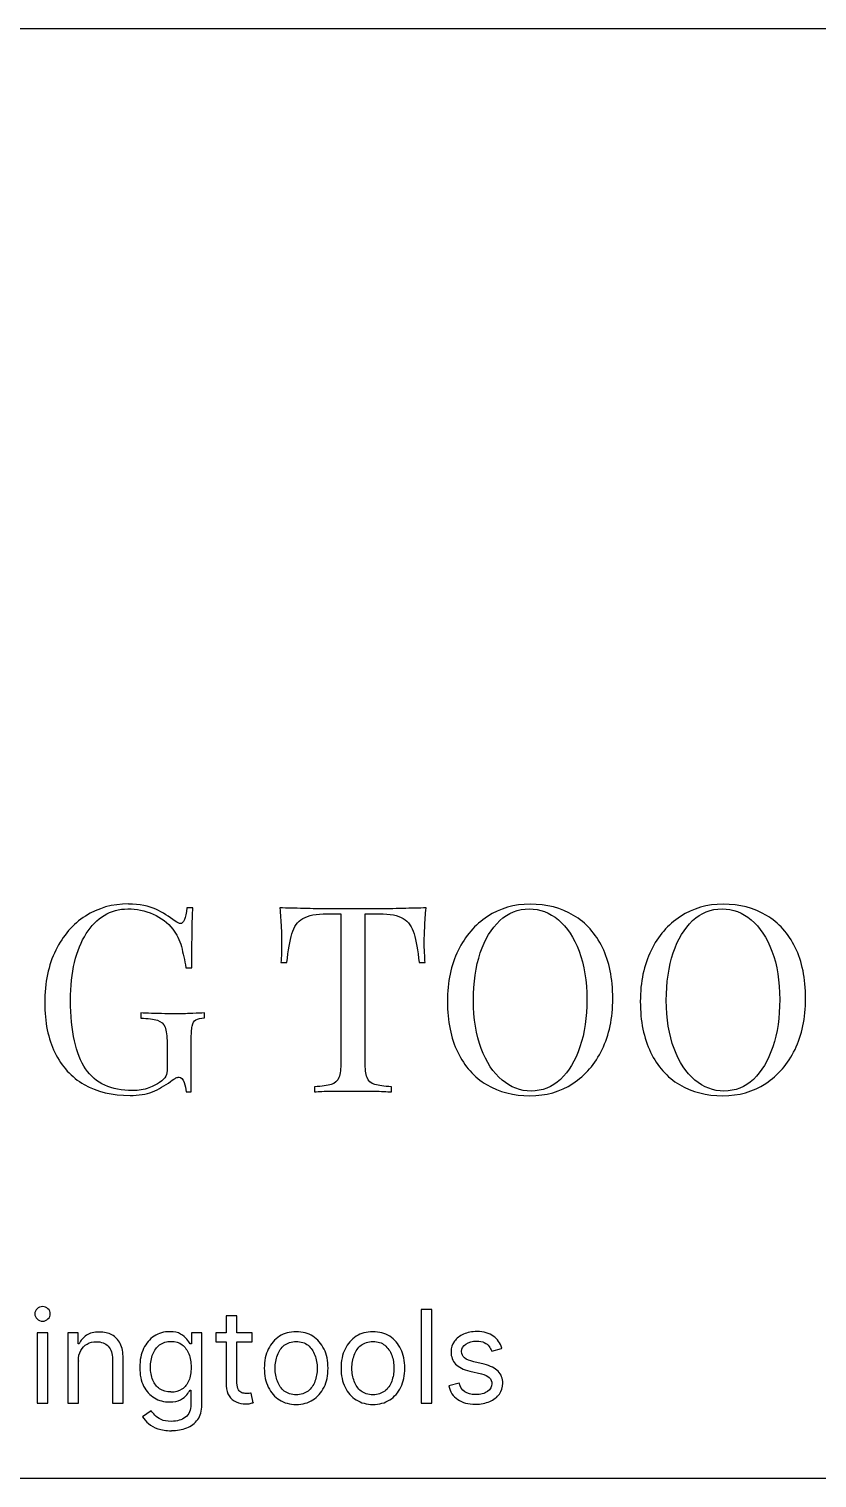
# Model space of a CAD drawing. Header units: millimetres. Extents: x -52 to 52, y -25 to 25.
# Drawn here: x 0.6 to 27.8, y -25 to 25 of the extents above; entities that cross this region are included whole.
import ezdxf

# ---------------------------------------------------------------- set-up
doc = ezdxf.new("R2010")
doc.units = ezdxf.units.MM
doc.header["$MEASUREMENT"] = 0
doc.layers.add('layer 1', color=7, linetype='Continuous')

msp = doc.modelspace()

# ---------------------------------------------------------------- linework, layer by layer
at = {"layer": 'layer 1', "lineweight": 25}
msp.add_open_spline([(46.2098, -25), (46.2098, -25), (-46.2147, -25), (-46.2147, -25), (-46.2147, -25), (-46.2147, -25), (-46.2147, -24.9397), (-46.2147, -24.9397), (-46.2147, -24.9397), (-46.2147, -23.2402), (-46.861, -21.6463), (-48.0401, -20.4496), (-48.0401, -20.4496), (-49.2143, -19.2478), (-50.7782, -18.5891), (-52.4408, -18.5891), (-52.4408, -18.5891), (-52.4408, -18.5891), (-52.5, -18.5891), (-52.5, -18.5891), (-52.5, -18.5891), (-52.5, -18.5891), (-52.5, 18.5942), (-52.5, 18.5942), (-52.5, 18.5942), (-52.5, 18.5942), (-52.4408, 18.5942), (-52.4408, 18.5942), (-52.4408, 18.5942), (-50.7733, 18.5942), (-49.2143, 19.2528), (-48.0401, 20.4546), (-48.0401, 20.4546), (-46.861, 21.6513), (-46.2147, 23.2452), (-46.2147, 24.9397), (-46.2147, 24.9397), (-46.2147, 24.9397), (-46.2147, 25), (-46.2147, 25), (-46.2147, 25), (-46.2147, 25), (46.2098, 25), (46.2098, 25), (46.2098, 25), (46.2098, 25), (46.2098, 24.9397), (46.2098, 24.9397), (46.2098, 24.9397), (46.2098, 23.2453), (46.861, 21.6513), (48.0352, 20.4546), (48.0352, 20.4546), (49.2143, 19.2529), (50.7782, 18.5942), (52.4408, 18.5942), (52.4408, 18.5942), (52.4408, 18.5942), (52.5, 18.5942), (52.5, 18.5942), (52.5, 18.5942), (52.5, 18.5942), (52.5, -18.5891), (52.5, -18.5891), (52.5, -18.5891), (52.5, -18.5891), (52.4408, -18.5891), (52.4408, -18.5891), (52.4408, -18.5891), (50.7782, -18.5891), (49.2143, -19.2528), (48.0352, -20.4496), (48.0352, -20.4496), (46.8561, -21.6463), (46.2098, -23.2402), (46.2098, -24.9397), (46.2098, -24.9397), (46.2098, -24.9397), (46.2098, -25), (46.2098, -25)], degree=3, knots=[0, 0, 0, 0, 0.047619, 0.047619, 0.047619, 0.047619, 0.0952381, 0.0952381, 0.0952381, 0.0952381, 0.1428571, 0.1428571, 0.1428571, 0.1428571, 0.1904762, 0.1904762, 0.1904762, 0.1904762, 0.2380952, 0.2380952, 0.2380952, 0.2380952, 0.2857143, 0.2857143, 0.2857143, 0.2857143, 0.3333333, 0.3333333, 0.3333333, 0.3333333, 0.3809524, 0.3809524, 0.3809524, 0.3809524, 0.4285714, 0.4285714, 0.4285714, 0.4285714, 0.4761905, 0.4761905, 0.4761905, 0.4761905, 0.5238095, 0.5238095, 0.5238095, 0.5238095, 0.5714286, 0.5714286, 0.5714286, 0.5714286, 0.6190476, 0.6190476, 0.6190476, 0.6190476, 0.6666667, 0.6666667, 0.6666667, 0.6666667, 0.7142857, 0.7142857, 0.7142857, 0.7142857, 0.7619048, 0.7619048, 0.7619048, 0.7619048, 0.8095238, 0.8095238, 0.8095238, 0.8095238, 0.8571429, 0.8571429, 0.8571429, 0.8571429, 0.9047619, 0.9047619, 0.9047619, 0.9047619, 1, 1, 1, 1], dxfattribs=at)
at = {"layer": 'layer 1', "color": 242}
for points, knots in [([(4.0208, -5.1996), (4.4106, -5.1996), (4.7263, -5.2587), (4.9631, -5.3722), (4.9631, -5.3722), (5.1999, -5.4906), (5.4268, -5.6239), (5.6341, -5.7817), (5.6341, -5.7817), (5.713, -5.8409), (5.7722, -5.8705), (5.8116, -5.8705), (5.8116, -5.8705), (5.9251, -5.8705), (5.9991, -5.688), (6.0336, -5.3229), (6.0336, -5.3229), (6.0336, -5.3229), (6.2409, -5.3229), (6.2409, -5.3229), (6.2409, -5.3229), (6.231, -5.5449), (6.2211, -5.8113), (6.2162, -6.132), (6.2162, -6.132), (6.2112, -6.4526), (6.2063, -6.8671), (6.2063, -7.39), (6.2063, -7.39), (6.2063, -7.39), (5.9991, -7.39), (5.9991, -7.39), (5.9991, -7.39), (5.9597, -7.1384), (5.9054, -6.8967), (5.8462, -6.6648), (5.8462, -6.6648), (5.787, -6.433), (5.6883, -6.2307), (5.5502, -6.0629), (5.5502, -6.0629), (5.3775, -5.8409), (5.1506, -5.6683), (4.8694, -5.5449), (4.8694, -5.5449), (4.5881, -5.4215), (4.2971, -5.3624), (3.9961, -5.3624), (3.9961, -5.3624), (3.6952, -5.3624), (3.4238, -5.4364), (3.1821, -5.5844), (3.1821, -5.5844), (2.9404, -5.7324), (2.7331, -5.9396), (2.5605, -6.2158), (2.5605, -6.2158), (2.3878, -6.4921), (2.2546, -6.8227), (2.1608, -7.2075), (2.1608, -7.2075), (2.0671, -7.5923), (2.0227, -8.0265), (2.0227, -8.5149), (2.0227, -8.5149), (2.0227, -9.5904), (2.1954, -10.3797), (2.5407, -10.883), (2.5407, -10.883), (2.8861, -11.3813), (3.4288, -11.6329), (4.1589, -11.6329), (4.1589, -11.6329), (4.376, -11.6329), (4.5635, -11.6033), (4.7214, -11.5391), (4.7214, -11.5391), (4.8792, -11.475), (5.0026, -11.4158), (5.0914, -11.3566), (5.0914, -11.3566), (5.2048, -11.2776), (5.2789, -11.2036), (5.3085, -11.1346), (5.3085, -11.1346), (5.3381, -11.0655), (5.3529, -10.9767), (5.3529, -10.8583), (5.3529, -10.8583), (5.3529, -10.8583), (5.3529, -9.995), (5.3529, -9.995), (5.3529, -9.995), (5.3529, -9.7483), (5.3282, -9.5657), (5.2838, -9.4473), (5.2838, -9.4473), (5.2345, -9.3289), (5.1457, -9.2451), (5.0174, -9.2056), (5.0174, -9.2056), (4.8891, -9.1662), (4.6967, -9.1415), (4.4451, -9.1316), (4.4451, -9.1316), (4.4451, -9.1316), (4.4451, -8.954), (4.4451, -8.954), (4.4451, -8.954), (4.5536, -8.959), (4.677, -8.9639), (4.82, -8.9689), (4.82, -8.9689), (4.9631, -8.9738), (5.116, -8.9738), (5.2739, -8.9787), (5.2739, -8.9787), (5.4318, -8.9787), (5.5798, -8.9787), (5.7081, -8.9787), (5.7081, -8.9787), (5.9055, -8.9787), (6.083, -8.9787), (6.2409, -8.9689), (6.2409, -8.9689), (6.3988, -8.9639), (6.532, -8.959), (6.6405, -8.9491), (6.6405, -8.9491), (6.6405, -8.9491), (6.6405, -9.1267), (6.6405, -9.1267), (6.6405, -9.1267), (6.5073, -9.1317), (6.4087, -9.1514), (6.3445, -9.1908), (6.3445, -9.1908), (6.2804, -9.2254), (6.236, -9.2994), (6.2163, -9.4079), (6.2163, -9.4079), (6.1965, -9.5165), (6.1867, -9.6793), (6.1867, -9.9013), (6.1867, -9.9013), (6.1867, -9.9013), (6.1867, -11.6774), (6.1867, -11.6774), (6.1867, -11.6774), (6.1867, -11.6774), (6.009, -11.6773), (6.009, -11.6773), (6.009, -11.6773), (6.004, -11.5737), (5.9794, -11.4651), (5.9399, -11.3467), (5.9399, -11.3467), (5.9005, -11.2283), (5.8412, -11.1691), (5.7672, -11.1691), (5.7672, -11.1691), (5.7327, -11.1691), (5.6932, -11.179), (5.6587, -11.1938), (5.6587, -11.1938), (5.6241, -11.2136), (5.56, -11.253), (5.4712, -11.3172), (5.4712, -11.3172), (5.2738, -11.4652), (5.0617, -11.5836), (4.8446, -11.6724), (4.8446, -11.6724), (4.6275, -11.7612), (4.3661, -11.8007), (4.075, -11.8007), (4.075, -11.8007), (3.4583, -11.8007), (2.9305, -11.6724), (2.4913, -11.4208), (2.4913, -11.4208), (2.0523, -11.1691), (1.7168, -10.7992), (1.4799, -10.3206), (1.4799, -10.3206), (1.2481, -9.8421), (1.1297, -9.2698), (1.1297, -8.6037), (1.1297, -8.6037), (1.1297, -7.9032), (1.258, -7.3013), (1.5096, -6.7882), (1.5096, -6.7882), (1.7612, -6.28), (2.1016, -5.8854), (2.5357, -5.6091), (2.5357, -5.6091), (2.9699, -5.3328), (3.4633, -5.1897), (4.0207, -5.1897), (4.0207, -5.1897), (4.0207, -5.1897), (4.0208, -5.1996), (4.0208, -5.1996)], [0, 0, 0, 0, 0.0192308, 0.0192308, 0.0192308, 0.0192308, 0.0384615, 0.0384615, 0.0384615, 0.0384615, 0.0576923, 0.0576923, 0.0576923, 0.0576923, 0.0769231, 0.0769231, 0.0769231, 0.0769231, 0.0961538, 0.0961538, 0.0961538, 0.0961538, 0.1153846, 0.1153846, 0.1153846, 0.1153846, 0.1346154, 0.1346154, 0.1346154, 0.1346154, 0.1538462, 0.1538462, 0.1538462, 0.1538462, 0.1730769, 0.1730769, 0.1730769, 0.1730769, 0.1923077, 0.1923077, 0.1923077, 0.1923077, 0.2115385, 0.2115385, 0.2115385, 0.2115385, 0.2307692, 0.2307692, 0.2307692, 0.2307692, 0.25, 0.25, 0.25, 0.25, 0.2692308, 0.2692308, 0.2692308, 0.2692308, 0.2884615, 0.2884615, 0.2884615, 0.2884615, 0.3076923, 0.3076923, 0.3076923, 0.3076923, 0.3269231, 0.3269231, 0.3269231, 0.3269231, 0.3461538, 0.3461538, 0.3461538, 0.3461538, 0.3653846, 0.3653846, 0.3653846, 0.3653846, 0.3846154, 0.3846154, 0.3846154, 0.3846154, 0.4038462, 0.4038462, 0.4038462, 0.4038462, 0.4230769, 0.4230769, 0.4230769, 0.4230769, 0.4423077, 0.4423077, 0.4423077, 0.4423077, 0.4615385, 0.4615385, 0.4615385, 0.4615385, 0.4807692, 0.4807692, 0.4807692, 0.4807692, 0.5, 0.5, 0.5, 0.5, 0.5192308, 0.5192308, 0.5192308, 0.5192308, 0.5384615, 0.5384615, 0.5384615, 0.5384615, 0.5576923, 0.5576923, 0.5576923, 0.5576923, 0.5769231, 0.5769231, 0.5769231, 0.5769231, 0.5961538, 0.5961538, 0.5961538, 0.5961538, 0.6153846, 0.6153846, 0.6153846, 0.6153846, 0.6346154, 0.6346154, 0.6346154, 0.6346154, 0.6538462, 0.6538462, 0.6538462, 0.6538462, 0.6730769, 0.6730769, 0.6730769, 0.6730769, 0.6923077, 0.6923077, 0.6923077, 0.6923077, 0.7115385, 0.7115385, 0.7115385, 0.7115385, 0.7307692, 0.7307692, 0.7307692, 0.7307692, 0.75, 0.75, 0.75, 0.75, 0.7692308, 0.7692308, 0.7692308, 0.7692308, 0.7884615, 0.7884615, 0.7884615, 0.7884615, 0.8076923, 0.8076923, 0.8076923, 0.8076923, 0.8269231, 0.8269231, 0.8269231, 0.8269231, 0.8461538, 0.8461538, 0.8461538, 0.8461538, 0.8653846, 0.8653846, 0.8653846, 0.8653846, 0.8846154, 0.8846154, 0.8846154, 0.8846154, 0.9038462, 0.9038462, 0.9038462, 0.9038462, 0.9230769, 0.9230769, 0.9230769, 0.9230769, 0.9423077, 0.9423077, 0.9423077, 0.9423077, 0.9615385, 0.9615385, 0.9615385, 0.9615385, 1, 1, 1, 1]), ([(14.2924, -5.3278), (14.2677, -5.5548), (14.2529, -5.7768), (14.2431, -5.9889), (14.2431, -5.9889), (14.2332, -6.201), (14.2283, -6.3638), (14.2283, -6.4773), (14.2283, -6.4773), (14.2283, -6.6204), (14.2283, -6.7536), (14.2381, -6.8819), (14.2381, -6.8819), (14.2431, -7.0101), (14.248, -7.1187), (14.2578, -7.2124), (14.2578, -7.2124), (14.2578, -7.2124), (14.0506, -7.2124), (14.0506, -7.2124), (14.0506, -7.2124), (14.0062, -6.793), (13.9519, -6.4625), (13.8779, -6.2207), (13.8779, -6.2207), (13.8039, -5.979), (13.6806, -5.8014), (13.503, -5.6929), (13.503, -5.6929), (13.3254, -5.5843), (13.0442, -5.53), (12.6693, -5.53), (12.6693, -5.53), (12.6693, -5.53), (12.1858, -5.5301), (12.1858, -5.5301), (12.1858, -5.5301), (12.1858, -5.5301), (12.1858, -10.6412), (12.1858, -10.6412), (12.1858, -10.6412), (12.1858, -10.8829), (12.2105, -11.0606), (12.2549, -11.179), (12.2549, -11.179), (12.2993, -11.2974), (12.3881, -11.3812), (12.5213, -11.4207), (12.5213, -11.4207), (12.6544, -11.4601), (12.8419, -11.4898), (13.0936, -11.4996), (13.0936, -11.4996), (13.0936, -11.4996), (13.0936, -11.6772), (13.0936, -11.6772), (13.0936, -11.6772), (12.9357, -11.6674), (12.7383, -11.6575), (12.5015, -11.6525), (12.5015, -11.6525), (12.2598, -11.6525), (12.0181, -11.6525), (11.7763, -11.6525), (11.7763, -11.6525), (11.505, -11.6525), (11.2534, -11.6525), (11.0166, -11.6525), (11.0166, -11.6525), (10.7798, -11.6525), (10.5923, -11.6624), (10.4443, -11.6772), (10.4443, -11.6772), (10.4443, -11.6772), (10.4443, -11.4996), (10.4443, -11.4996), (10.4443, -11.4996), (10.6959, -11.4898), (10.8883, -11.4602), (11.0166, -11.4207), (11.0166, -11.4207), (11.1449, -11.3812), (11.2386, -11.2973), (11.283, -11.179), (11.283, -11.179), (11.3274, -11.0606), (11.3521, -10.878), (11.3521, -10.6412), (11.3521, -10.6412), (11.3521, -10.6412), (11.3521, -5.5301), (11.3521, -5.5301), (11.3521, -5.5301), (11.3521, -5.5301), (10.8685, -5.5301), (10.8685, -5.5301), (10.8685, -5.5301), (10.4985, -5.5301), (10.2222, -5.5844), (10.0396, -5.6929), (10.0396, -5.6929), (9.8571, -5.8014), (9.7288, -5.9741), (9.6598, -6.2208), (9.6598, -6.2208), (9.5907, -6.4675), (9.5315, -6.7931), (9.4871, -7.2124), (9.4871, -7.2124), (9.4871, -7.2124), (9.2799, -7.2124), (9.2799, -7.2124), (9.2799, -7.2124), (9.2898, -7.1187), (9.2996, -7.0052), (9.3046, -6.8819), (9.3046, -6.8819), (9.3046, -6.7585), (9.3046, -6.6204), (9.3046, -6.4773), (9.3046, -6.4773), (9.3046, -6.3639), (9.3046, -6.2011), (9.2898, -5.9889), (9.2898, -5.9889), (9.2799, -5.7768), (9.2651, -5.5547), (9.2404, -5.3278), (9.2404, -5.3278), (9.4921, -5.3328), (9.7683, -5.3377), (10.0643, -5.3475), (10.0643, -5.3475), (10.3603, -5.3574), (10.6564, -5.3574), (10.9573, -5.3574), (10.9573, -5.3574), (10.9573, -5.3574), (12.5853, -5.3574), (12.5853, -5.3574), (12.5853, -5.3574), (12.8813, -5.3574), (13.1774, -5.3574), (13.4783, -5.3475), (13.4783, -5.3475), (13.7793, -5.3377), (14.0506, -5.3377), (14.2973, -5.3278), (14.2973, -5.3278), (14.2973, -5.3278), (14.2924, -5.3278), (14.2924, -5.3278)], [0, 0, 0, 0, 0.025641, 0.025641, 0.025641, 0.025641, 0.0512821, 0.0512821, 0.0512821, 0.0512821, 0.0769231, 0.0769231, 0.0769231, 0.0769231, 0.1025641, 0.1025641, 0.1025641, 0.1025641, 0.1282051, 0.1282051, 0.1282051, 0.1282051, 0.1538462, 0.1538462, 0.1538462, 0.1538462, 0.1794872, 0.1794872, 0.1794872, 0.1794872, 0.2051282, 0.2051282, 0.2051282, 0.2051282, 0.2307692, 0.2307692, 0.2307692, 0.2307692, 0.2564103, 0.2564103, 0.2564103, 0.2564103, 0.2820513, 0.2820513, 0.2820513, 0.2820513, 0.3076923, 0.3076923, 0.3076923, 0.3076923, 0.3333333, 0.3333333, 0.3333333, 0.3333333, 0.3589744, 0.3589744, 0.3589744, 0.3589744, 0.3846154, 0.3846154, 0.3846154, 0.3846154, 0.4102564, 0.4102564, 0.4102564, 0.4102564, 0.4358974, 0.4358974, 0.4358974, 0.4358974, 0.4615385, 0.4615385, 0.4615385, 0.4615385, 0.4871795, 0.4871795, 0.4871795, 0.4871795, 0.5128205, 0.5128205, 0.5128205, 0.5128205, 0.5384615, 0.5384615, 0.5384615, 0.5384615, 0.5641026, 0.5641026, 0.5641026, 0.5641026, 0.5897436, 0.5897436, 0.5897436, 0.5897436, 0.6153846, 0.6153846, 0.6153846, 0.6153846, 0.6410256, 0.6410256, 0.6410256, 0.6410256, 0.6666667, 0.6666667, 0.6666667, 0.6666667, 0.6923077, 0.6923077, 0.6923077, 0.6923077, 0.7179487, 0.7179487, 0.7179487, 0.7179487, 0.7435897, 0.7435897, 0.7435897, 0.7435897, 0.7692308, 0.7692308, 0.7692308, 0.7692308, 0.7948718, 0.7948718, 0.7948718, 0.7948718, 0.8205128, 0.8205128, 0.8205128, 0.8205128, 0.8461538, 0.8461538, 0.8461538, 0.8461538, 0.8717949, 0.8717949, 0.8717949, 0.8717949, 0.8974359, 0.8974359, 0.8974359, 0.8974359, 0.9230769, 0.9230769, 0.9230769, 0.9230769, 0.9487179, 0.9487179, 0.9487179, 0.9487179, 1, 1, 1, 1]), ([(17.884, -5.1996), (18.4513, -5.1996), (18.9496, -5.3278), (19.3788, -5.5844), (19.3788, -5.5844), (19.808, -5.8409), (20.1386, -6.2109), (20.3754, -6.6944), (20.3754, -6.6944), (20.6122, -7.1779), (20.7306, -7.7601), (20.7306, -8.4507), (20.7306, -8.4507), (20.7306, -9.1414), (20.6072, -9.7088), (20.3655, -10.212), (20.3655, -10.212), (20.1238, -10.7152), (19.7883, -11.105), (19.3541, -11.3862), (19.3541, -11.3862), (18.9249, -11.6674), (18.4316, -11.8104), (17.8741, -11.8104), (17.8741, -11.8104), (17.3166, -11.8104), (16.8084, -11.6822), (16.3792, -11.4256), (16.3792, -11.4256), (15.95, -11.1691), (15.6195, -10.7991), (15.3827, -10.3107), (15.3827, -10.3107), (15.1459, -9.8272), (15.0275, -9.2401), (15.0275, -8.5593), (15.0275, -8.5593), (15.0275, -7.8784), (15.1508, -7.3012), (15.3975, -6.798), (15.3975, -6.798), (15.6442, -6.2948), (15.9797, -5.905), (16.4089, -5.6238), (16.4089, -5.6238), (16.8381, -5.3426), (17.3314, -5.1996), (17.884, -5.1996), (17.884, -5.1996), (17.884, -5.1996), (17.884, -5.1996), (17.884, -5.1996)], [0, 0, 0, 0, 0.0714286, 0.0714286, 0.0714286, 0.0714286, 0.1428571, 0.1428571, 0.1428571, 0.1428571, 0.2142857, 0.2142857, 0.2142857, 0.2142857, 0.2857143, 0.2857143, 0.2857143, 0.2857143, 0.3571429, 0.3571429, 0.3571429, 0.3571429, 0.4285714, 0.4285714, 0.4285714, 0.4285714, 0.5, 0.5, 0.5, 0.5, 0.5714286, 0.5714286, 0.5714286, 0.5714286, 0.6428571, 0.6428571, 0.6428571, 0.6428571, 0.7142857, 0.7142857, 0.7142857, 0.7142857, 0.7857143, 0.7857143, 0.7857143, 0.7857143, 0.8571429, 0.8571429, 0.8571429, 0.8571429, 1, 1, 1, 1]), ([(17.8494, -5.3624), (17.4597, -5.3624), (17.1242, -5.4956), (16.8331, -5.7669), (16.8331, -5.7669), (16.547, -6.0383), (16.3201, -6.4082), (16.1621, -6.8819), (16.1621, -6.8819), (16.0043, -7.3555), (15.9253, -7.9031), (15.9253, -8.5247), (15.9253, -8.5247), (15.9253, -9.1463), (16.0142, -9.7137), (16.1917, -10.1824), (16.1917, -10.1824), (16.3693, -10.6511), (16.6061, -11.0161), (16.912, -11.2678), (16.912, -11.2678), (17.213, -11.5194), (17.5485, -11.6477), (17.9135, -11.6477), (17.9135, -11.6477), (18.3033, -11.6477), (18.6388, -11.5145), (18.9298, -11.2431), (18.9298, -11.2431), (19.216, -10.9718), (19.438, -10.6018), (19.6008, -10.1232), (19.6008, -10.1232), (19.7636, -9.6446), (19.8376, -9.102), (19.8376, -8.4853), (19.8376, -8.4853), (19.8376, -7.8687), (19.7488, -7.2914), (19.5712, -6.8227), (19.5712, -6.8227), (19.3936, -6.3541), (19.1568, -5.9939), (18.8559, -5.7423), (18.8559, -5.7423), (18.5549, -5.4858), (18.2195, -5.3624), (17.8495, -5.3624), (17.8495, -5.3624), (17.8495, -5.3624), (17.8494, -5.3624), (17.8494, -5.3624)], [0, 0, 0, 0, 0.0714286, 0.0714286, 0.0714286, 0.0714286, 0.1428571, 0.1428571, 0.1428571, 0.1428571, 0.2142857, 0.2142857, 0.2142857, 0.2142857, 0.2857143, 0.2857143, 0.2857143, 0.2857143, 0.3571429, 0.3571429, 0.3571429, 0.3571429, 0.4285714, 0.4285714, 0.4285714, 0.4285714, 0.5, 0.5, 0.5, 0.5, 0.5714286, 0.5714286, 0.5714286, 0.5714286, 0.6428571, 0.6428571, 0.6428571, 0.6428571, 0.7142857, 0.7142857, 0.7142857, 0.7142857, 0.7857143, 0.7857143, 0.7857143, 0.7857143, 0.8571429, 0.8571429, 0.8571429, 0.8571429, 1, 1, 1, 1]), ([(24.5393, -5.1996), (25.1067, -5.1996), (25.605, -5.3278), (26.0342, -5.5844), (26.0342, -5.5844), (26.4634, -5.8409), (26.7939, -6.2109), (27.0307, -6.6944), (27.0307, -6.6944), (27.2675, -7.1779), (27.386, -7.7601), (27.386, -8.4507), (27.386, -8.4507), (27.386, -9.1414), (27.2626, -9.7088), (27.0209, -10.212), (27.0209, -10.212), (26.7792, -10.7152), (26.4437, -11.105), (26.0095, -11.3862), (26.0095, -11.3862), (25.5803, -11.6674), (25.0869, -11.8104), (24.5294, -11.8104), (24.5294, -11.8104), (23.972, -11.8104), (23.4638, -11.6822), (23.0346, -11.4256), (23.0346, -11.4256), (22.6054, -11.1691), (22.2748, -10.7991), (22.038, -10.3107), (22.038, -10.3107), (21.8012, -9.8272), (21.6828, -9.2401), (21.6828, -8.5593), (21.6828, -8.5593), (21.6828, -7.8784), (21.8062, -7.3012), (22.0528, -6.798), (22.0528, -6.798), (22.2995, -6.2948), (22.635, -5.905), (23.0642, -5.6238), (23.0642, -5.6238), (23.4934, -5.3426), (23.9868, -5.1996), (24.5394, -5.1996), (24.5394, -5.1996), (24.5394, -5.1996), (24.5393, -5.1996), (24.5393, -5.1996)], [0, 0, 0, 0, 0.0714286, 0.0714286, 0.0714286, 0.0714286, 0.1428571, 0.1428571, 0.1428571, 0.1428571, 0.2142857, 0.2142857, 0.2142857, 0.2142857, 0.2857143, 0.2857143, 0.2857143, 0.2857143, 0.3571429, 0.3571429, 0.3571429, 0.3571429, 0.4285714, 0.4285714, 0.4285714, 0.4285714, 0.5, 0.5, 0.5, 0.5, 0.5714286, 0.5714286, 0.5714286, 0.5714286, 0.6428571, 0.6428571, 0.6428571, 0.6428571, 0.7142857, 0.7142857, 0.7142857, 0.7142857, 0.7857143, 0.7857143, 0.7857143, 0.7857143, 0.8571429, 0.8571429, 0.8571429, 0.8571429, 1, 1, 1, 1]), ([(24.5048, -5.3624), (24.115, -5.3624), (23.7796, -5.4956), (23.4885, -5.7669), (23.4885, -5.7669), (23.2024, -6.0383), (22.9754, -6.4082), (22.8175, -6.8819), (22.8175, -6.8819), (22.6596, -7.3555), (22.5807, -7.9031), (22.5807, -8.5247), (22.5807, -8.5247), (22.5807, -9.1463), (22.6695, -9.7137), (22.8471, -10.1824), (22.8471, -10.1824), (23.0247, -10.6511), (23.2615, -11.0161), (23.5674, -11.2678), (23.5674, -11.2678), (23.8683, -11.5194), (24.2038, -11.6477), (24.5689, -11.6477), (24.5689, -11.6477), (24.9587, -11.6477), (25.2941, -11.5145), (25.5852, -11.2431), (25.5852, -11.2431), (25.8713, -10.9718), (26.0934, -10.6018), (26.2562, -10.1232), (26.2562, -10.1232), (26.419, -9.6446), (26.493, -9.102), (26.493, -8.4853), (26.493, -8.4853), (26.493, -7.8687), (26.4042, -7.2914), (26.2266, -6.8227), (26.2266, -6.8227), (26.049, -6.3541), (25.8122, -5.9939), (25.5112, -5.7423), (25.5112, -5.7423), (25.2103, -5.4858), (24.8748, -5.3624), (24.5048, -5.3624), (24.5048, -5.3624), (24.5048, -5.3624), (24.5048, -5.3624), (24.5048, -5.3624)], [0, 0, 0, 0, 0.0714286, 0.0714286, 0.0714286, 0.0714286, 0.1428571, 0.1428571, 0.1428571, 0.1428571, 0.2142857, 0.2142857, 0.2142857, 0.2142857, 0.2857143, 0.2857143, 0.2857143, 0.2857143, 0.3571429, 0.3571429, 0.3571429, 0.3571429, 0.4285714, 0.4285714, 0.4285714, 0.4285714, 0.5, 0.5, 0.5, 0.5, 0.5714286, 0.5714286, 0.5714286, 0.5714286, 0.6428571, 0.6428571, 0.6428571, 0.6428571, 0.7142857, 0.7142857, 0.7142857, 0.7142857, 0.7857143, 0.7857143, 0.7857143, 0.7857143, 0.8571429, 0.8571429, 0.8571429, 0.8571429, 1, 1, 1, 1]), ([(1.0554, -19.5866), (0.9814, -19.5866), (0.9222, -19.5619), (0.8679, -19.5126), (0.8679, -19.5126), (0.8137, -19.4633), (0.789, -19.4041), (0.789, -19.335), (0.789, -19.335), (0.789, -19.266), (0.8137, -19.2068), (0.8679, -19.1574), (0.8679, -19.1574), (0.9222, -19.1081), (0.9814, -19.0834), (1.0554, -19.0834), (1.0554, -19.0834), (1.1295, -19.0834), (1.1887, -19.1081), (1.2429, -19.1574), (1.2429, -19.1574), (1.2972, -19.2068), (1.3219, -19.266), (1.3219, -19.335), (1.3219, -19.335), (1.3219, -19.4041), (1.2972, -19.4633), (1.2429, -19.5126), (1.2429, -19.5126), (1.1887, -19.5619), (1.1295, -19.5866), (1.0554, -19.5866)], [0, 0, 0, 0, 0.1111111, 0.1111111, 0.1111111, 0.1111111, 0.2222222, 0.2222222, 0.2222222, 0.2222222, 0.3333333, 0.3333333, 0.3333333, 0.3333333, 0.4444444, 0.4444444, 0.4444444, 0.4444444, 0.5555556, 0.5555556, 0.5555556, 0.5555556, 0.6666667, 0.6666667, 0.6666667, 0.6666667, 0.7777778, 0.7777778, 0.7777778, 0.7777778, 1, 1, 1, 1]), ([(8.3274, -22.3987), (8.3274, -22.3987), (8.2682, -22.4184), (8.2238, -22.4283), (8.2238, -22.4283), (8.1794, -22.4382), (8.1202, -22.4431), (8.0511, -22.4431), (8.0511, -22.4431), (7.9475, -22.4431), (7.8439, -22.4184), (7.7403, -22.374), (7.7403, -22.374), (7.6416, -22.3296), (7.5578, -22.2606), (7.4936, -22.1668), (7.4936, -22.1668), (7.4295, -22.078), (7.395, -21.9596), (7.395, -21.8165), (7.395, -21.8165), (7.395, -21.8165), (7.395, -20.302), (7.395, -20.302), (7.395, -20.302), (7.395, -20.302), (7.0299, -20.302), (7.0299, -20.302), (7.0299, -20.302), (7.0299, -20.302), (7.0299, -19.9862), (7.0299, -19.9862), (7.0299, -19.9862), (7.0299, -19.9862), (7.395, -19.9862), (7.395, -19.9862), (7.395, -19.9862), (7.395, -19.9862), (7.395, -19.409), (7.395, -19.409), (7.395, -19.409), (7.395, -19.409), (7.765, -19.409), (7.765, -19.409), (7.765, -19.409), (7.765, -19.409), (7.765, -19.9862), (7.765, -19.9862), (7.765, -19.9862), (7.765, -19.9862), (8.283, -19.9862), (8.283, -19.9862), (8.283, -19.9862), (8.283, -19.9862), (8.283, -20.302), (8.283, -20.302), (8.283, -20.302), (8.283, -20.302), (7.765, -20.302), (7.765, -20.302), (7.765, -20.302), (7.765, -20.302), (7.765, -21.7179), (7.765, -21.7179), (7.765, -21.7179), (7.765, -21.8214), (7.7847, -21.9004), (7.8143, -21.9547), (7.8143, -21.9547), (7.8439, -22.004), (7.8834, -22.0385), (7.9327, -22.0583), (7.9327, -22.0583), (7.982, -22.0731), (8.0363, -22.0829), (8.0906, -22.0829), (8.0906, -22.0829), (8.13, -22.0829), (8.1646, -22.0829), (8.1893, -22.0829), (8.1893, -22.0829), (8.2188, -22.078), (8.2386, -22.0731), (8.2534, -22.0681), (8.2534, -22.0681), (8.2534, -22.0681), (8.3274, -22.4036), (8.3274, -22.4036), (8.3274, -22.4036), (8.3274, -22.4036), (8.3274, -22.3987), (8.3274, -22.3987)], [0, 0, 0, 0, 0.0416667, 0.0416667, 0.0416667, 0.0416667, 0.0833333, 0.0833333, 0.0833333, 0.0833333, 0.125, 0.125, 0.125, 0.125, 0.1666667, 0.1666667, 0.1666667, 0.1666667, 0.2083333, 0.2083333, 0.2083333, 0.2083333, 0.25, 0.25, 0.25, 0.25, 0.2916667, 0.2916667, 0.2916667, 0.2916667, 0.3333333, 0.3333333, 0.3333333, 0.3333333, 0.375, 0.375, 0.375, 0.375, 0.4166667, 0.4166667, 0.4166667, 0.4166667, 0.4583333, 0.4583333, 0.4583333, 0.4583333, 0.5, 0.5, 0.5, 0.5, 0.5416667, 0.5416667, 0.5416667, 0.5416667, 0.5833333, 0.5833333, 0.5833333, 0.5833333, 0.625, 0.625, 0.625, 0.625, 0.6666667, 0.6666667, 0.6666667, 0.6666667, 0.7083333, 0.7083333, 0.7083333, 0.7083333, 0.75, 0.75, 0.75, 0.75, 0.7916667, 0.7916667, 0.7916667, 0.7916667, 0.8333333, 0.8333333, 0.8333333, 0.8333333, 0.875, 0.875, 0.875, 0.875, 0.9166667, 0.9166667, 0.9166667, 0.9166667, 1, 1, 1, 1]), ([(14.4943, -19.1821), (14.4943, -19.1821), (14.4943, -22.4135), (14.4943, -22.4135), (14.4943, -22.4135), (14.4943, -22.4135), (14.1243, -22.4135), (14.1243, -22.4135), (14.1243, -22.4135), (14.1243, -22.4135), (14.1243, -19.1821), (14.1243, -19.1821), (14.1243, -19.1821), (14.1243, -19.1821), (14.4943, -19.1821), (14.4943, -19.1821)], [0, 0, 0, 0, 0.2, 0.2, 0.2, 0.2, 0.4, 0.4, 0.4, 0.4, 0.6, 0.6, 0.6, 0.6, 1, 1, 1, 1]), ([(0.8679, -22.4135), (0.8679, -22.4135), (0.8679, -19.9912), (0.8679, -19.9912), (0.8679, -19.9912), (0.8679, -19.9912), (1.238, -19.9911), (1.238, -19.9911), (1.238, -19.9911), (1.238, -19.9911), (1.238, -22.4135), (1.238, -22.4135), (1.238, -22.4135), (1.238, -22.4135), (0.8679, -22.4135), (0.8679, -22.4135)], [0, 0, 0, 0, 0.2, 0.2, 0.2, 0.2, 0.4, 0.4, 0.4, 0.4, 0.6, 0.6, 0.6, 0.6, 1, 1, 1, 1]), ([(2.2937, -20.9532), (2.2937, -20.9532), (2.2937, -22.4135), (2.2937, -22.4135), (2.2937, -22.4135), (2.2937, -22.4135), (1.9237, -22.4135), (1.9237, -22.4135), (1.9237, -22.4135), (1.9237, -22.4135), (1.9237, -19.9912), (1.9237, -19.9912), (1.9237, -19.9912), (1.9237, -19.9912), (2.2838, -19.9911), (2.2838, -19.9911), (2.2838, -19.9911), (2.2838, -19.9911), (2.2838, -20.371), (2.2838, -20.371), (2.2838, -20.371), (2.2838, -20.371), (2.3134, -20.371), (2.3134, -20.371), (2.3134, -20.371), (2.3726, -20.2477), (2.4565, -20.149), (2.57, -20.0751), (2.57, -20.0751), (2.6834, -20.0011), (2.8364, -19.9616), (3.0189, -19.9616), (3.0189, -19.9616), (3.1817, -19.9616), (3.3248, -19.9961), (3.4481, -20.0603), (3.4481, -20.0603), (3.5715, -20.1294), (3.6652, -20.228), (3.7342, -20.3612), (3.7342, -20.3612), (3.8033, -20.4945), (3.8378, -20.6671), (3.8378, -20.8743), (3.8378, -20.8743), (3.8378, -20.8743), (3.8378, -22.4136), (3.8378, -22.4136), (3.8378, -22.4136), (3.8378, -22.4136), (3.4679, -22.4135), (3.4679, -22.4135), (3.4679, -22.4135), (3.4679, -22.4135), (3.4679, -20.8989), (3.4679, -20.8989), (3.4679, -20.8989), (3.4679, -20.7065), (3.4186, -20.5585), (3.3199, -20.4549), (3.3199, -20.4549), (3.2212, -20.3464), (3.0831, -20.297), (2.9104, -20.297), (2.9104, -20.297), (2.792, -20.297), (2.6835, -20.3217), (2.5947, -20.376), (2.5947, -20.376), (2.5009, -20.4253), (2.4269, -20.5043), (2.3727, -20.6029), (2.3727, -20.6029), (2.3184, -20.7016), (2.2937, -20.82), (2.2937, -20.9631), (2.2937, -20.9631), (2.2937, -20.9631), (2.2937, -20.9532), (2.2937, -20.9532)], [0, 0, 0, 0, 0.047619, 0.047619, 0.047619, 0.047619, 0.0952381, 0.0952381, 0.0952381, 0.0952381, 0.1428571, 0.1428571, 0.1428571, 0.1428571, 0.1904762, 0.1904762, 0.1904762, 0.1904762, 0.2380952, 0.2380952, 0.2380952, 0.2380952, 0.2857143, 0.2857143, 0.2857143, 0.2857143, 0.3333333, 0.3333333, 0.3333333, 0.3333333, 0.3809524, 0.3809524, 0.3809524, 0.3809524, 0.4285714, 0.4285714, 0.4285714, 0.4285714, 0.4761905, 0.4761905, 0.4761905, 0.4761905, 0.5238095, 0.5238095, 0.5238095, 0.5238095, 0.5714286, 0.5714286, 0.5714286, 0.5714286, 0.6190476, 0.6190476, 0.6190476, 0.6190476, 0.6666667, 0.6666667, 0.6666667, 0.6666667, 0.7142857, 0.7142857, 0.7142857, 0.7142857, 0.7619048, 0.7619048, 0.7619048, 0.7619048, 0.8095238, 0.8095238, 0.8095238, 0.8095238, 0.8571429, 0.8571429, 0.8571429, 0.8571429, 0.9047619, 0.9047619, 0.9047619, 0.9047619, 1, 1, 1, 1]), ([(5.5005, -23.3706), (5.3229, -23.3706), (5.165, -23.346), (5.0368, -23.3015), (5.0368, -23.3015), (4.9085, -23.2571), (4.7999, -23.198), (4.7161, -23.124), (4.7161, -23.124), (4.6322, -23.05), (4.5631, -22.971), (4.5089, -22.8871), (4.5089, -22.8871), (4.5089, -22.8871), (4.8049, -22.6799), (4.8049, -22.6799), (4.8049, -22.6799), (4.8394, -22.7243), (4.8789, -22.7736), (4.9331, -22.8329), (4.9331, -22.8329), (4.9874, -22.8921), (5.0565, -22.9414), (5.1453, -22.9809), (5.1453, -22.9809), (5.2341, -23.0253), (5.3525, -23.045), (5.5005, -23.045), (5.5005, -23.045), (5.6978, -23.045), (5.8557, -22.9957), (5.984, -22.9019), (5.984, -22.9019), (6.1122, -22.8082), (6.1764, -22.6602), (6.1764, -22.4579), (6.1764, -22.4579), (6.1764, -22.4579), (6.1764, -21.9645), (6.1764, -21.9645), (6.1764, -21.9645), (6.1764, -21.9645), (6.1468, -21.9646), (6.1468, -21.9646), (6.1468, -21.9646), (6.1172, -22.009), (6.0827, -22.0633), (6.0284, -22.1274), (6.0284, -22.1274), (5.9791, -22.1915), (5.9051, -22.2508), (5.8163, -22.3001), (5.8163, -22.3001), (5.7226, -22.3494), (5.5992, -22.3741), (5.4413, -22.3741), (5.4413, -22.3741), (5.244, -22.3741), (5.0713, -22.3297), (4.9134, -22.2359), (4.9134, -22.2359), (4.7556, -22.1422), (4.6372, -22.009), (4.5434, -21.8314), (4.5434, -21.8314), (4.4546, -21.6538), (4.4102, -21.4416), (4.4102, -21.1851), (4.4102, -21.1851), (4.4102, -20.9286), (4.4546, -20.7214), (4.5434, -20.5339), (4.5434, -20.5339), (4.6322, -20.3514), (4.7506, -20.2083), (4.9085, -20.1047), (4.9085, -20.1047), (5.0663, -20.0011), (5.244, -19.9517), (5.4462, -19.9517), (5.4462, -19.9517), (5.6041, -19.9517), (5.7275, -19.9764), (5.8212, -20.0307), (5.8212, -20.0307), (5.9149, -20.085), (5.984, -20.1441), (6.0333, -20.2083), (6.0333, -20.2083), (6.0826, -20.2724), (6.1221, -20.3267), (6.1517, -20.3711), (6.1517, -20.3711), (6.1517, -20.3711), (6.1912, -20.371), (6.1912, -20.371), (6.1912, -20.371), (6.1912, -20.371), (6.1912, -19.9862), (6.1912, -19.9862), (6.1912, -19.9862), (6.1912, -19.9862), (6.5514, -19.9862), (6.5514, -19.9862), (6.5514, -19.9862), (6.5514, -19.9862), (6.5514, -22.4777), (6.5514, -22.4777), (6.5514, -22.4777), (6.5514, -22.6849), (6.5069, -22.8576), (6.4083, -22.9858), (6.4083, -22.9858), (6.3145, -23.1141), (6.1863, -23.2128), (6.0284, -23.272), (6.0284, -23.272), (5.8705, -23.3311), (5.6929, -23.3657), (5.5005, -23.3657), (5.5005, -23.3657), (5.5005, -23.3657), (5.5005, -23.3706), (5.5005, -23.3706)], [0, 0, 0, 0, 0.03125, 0.03125, 0.03125, 0.03125, 0.0625, 0.0625, 0.0625, 0.0625, 0.09375, 0.09375, 0.09375, 0.09375, 0.125, 0.125, 0.125, 0.125, 0.15625, 0.15625, 0.15625, 0.15625, 0.1875, 0.1875, 0.1875, 0.1875, 0.21875, 0.21875, 0.21875, 0.21875, 0.25, 0.25, 0.25, 0.25, 0.28125, 0.28125, 0.28125, 0.28125, 0.3125, 0.3125, 0.3125, 0.3125, 0.34375, 0.34375, 0.34375, 0.34375, 0.375, 0.375, 0.375, 0.375, 0.40625, 0.40625, 0.40625, 0.40625, 0.4375, 0.4375, 0.4375, 0.4375, 0.46875, 0.46875, 0.46875, 0.46875, 0.5, 0.5, 0.5, 0.5, 0.53125, 0.53125, 0.53125, 0.53125, 0.5625, 0.5625, 0.5625, 0.5625, 0.59375, 0.59375, 0.59375, 0.59375, 0.625, 0.625, 0.625, 0.625, 0.65625, 0.65625, 0.65625, 0.65625, 0.6875, 0.6875, 0.6875, 0.6875, 0.71875, 0.71875, 0.71875, 0.71875, 0.75, 0.75, 0.75, 0.75, 0.78125, 0.78125, 0.78125, 0.78125, 0.8125, 0.8125, 0.8125, 0.8125, 0.84375, 0.84375, 0.84375, 0.84375, 0.875, 0.875, 0.875, 0.875, 0.90625, 0.90625, 0.90625, 0.90625, 0.9375, 0.9375, 0.9375, 0.9375, 1, 1, 1, 1]), ([(9.8075, -22.4628), (9.5904, -22.4628), (9.398, -22.4086), (9.2303, -22.305), (9.2303, -22.305), (9.0675, -22.2014), (8.9392, -22.0534), (8.8455, -21.8659), (8.8455, -21.8659), (8.7517, -21.6784), (8.7073, -21.4614), (8.7073, -21.2097), (8.7073, -21.2097), (8.7073, -20.9581), (8.7517, -20.7361), (8.8455, -20.5487), (8.8455, -20.5487), (8.9392, -20.3612), (9.0675, -20.2132), (9.2303, -20.1096), (9.2303, -20.1096), (9.3931, -20.006), (9.5855, -19.9517), (9.8075, -19.9517), (9.8075, -19.9517), (10.0295, -19.9517), (10.217, -20.006), (10.3847, -20.1096), (10.3847, -20.1096), (10.5475, -20.2132), (10.6758, -20.3612), (10.7695, -20.5487), (10.7695, -20.5487), (10.8632, -20.7361), (10.9076, -20.9582), (10.9076, -21.2097), (10.9076, -21.2097), (10.9076, -21.4613), (10.8632, -21.6784), (10.7695, -21.8659), (10.7695, -21.8659), (10.6758, -22.0534), (10.5475, -22.1964), (10.3847, -22.305), (10.3847, -22.305), (10.2219, -22.4086), (10.0295, -22.4628), (9.8075, -22.4628)], [0, 0, 0, 0, 0.0769231, 0.0769231, 0.0769231, 0.0769231, 0.1538462, 0.1538462, 0.1538462, 0.1538462, 0.2307692, 0.2307692, 0.2307692, 0.2307692, 0.3076923, 0.3076923, 0.3076923, 0.3076923, 0.3846154, 0.3846154, 0.3846154, 0.3846154, 0.4615385, 0.4615385, 0.4615385, 0.4615385, 0.5384615, 0.5384615, 0.5384615, 0.5384615, 0.6153846, 0.6153846, 0.6153846, 0.6153846, 0.6923077, 0.6923077, 0.6923077, 0.6923077, 0.7692308, 0.7692308, 0.7692308, 0.7692308, 0.8461538, 0.8461538, 0.8461538, 0.8461538, 1, 1, 1, 1]), ([(12.4568, -22.4628), (12.2397, -22.4628), (12.0473, -22.4086), (11.8796, -22.305), (11.8796, -22.305), (11.7167, -22.2014), (11.5885, -22.0534), (11.4947, -21.8659), (11.4947, -21.8659), (11.401, -21.6784), (11.3566, -21.4614), (11.3566, -21.2097), (11.3566, -21.2097), (11.3566, -20.9581), (11.401, -20.7361), (11.4947, -20.5487), (11.4947, -20.5487), (11.5885, -20.3612), (11.7167, -20.2132), (11.8796, -20.1096), (11.8796, -20.1096), (12.0424, -20.006), (12.2348, -19.9517), (12.4568, -19.9517), (12.4568, -19.9517), (12.6788, -19.9517), (12.8663, -20.006), (13.034, -20.1096), (13.034, -20.1096), (13.1968, -20.2132), (13.3251, -20.3612), (13.4188, -20.5487), (13.4188, -20.5487), (13.5125, -20.7361), (13.5569, -20.9582), (13.5569, -21.2097), (13.5569, -21.2097), (13.5569, -21.4613), (13.5125, -21.6784), (13.4188, -21.8659), (13.4188, -21.8659), (13.3251, -22.0534), (13.1968, -22.1964), (13.034, -22.305), (13.034, -22.305), (12.8712, -22.4086), (12.6788, -22.4628), (12.4568, -22.4628)], [0, 0, 0, 0, 0.0769231, 0.0769231, 0.0769231, 0.0769231, 0.1538462, 0.1538462, 0.1538462, 0.1538462, 0.2307692, 0.2307692, 0.2307692, 0.2307692, 0.3076923, 0.3076923, 0.3076923, 0.3076923, 0.3846154, 0.3846154, 0.3846154, 0.3846154, 0.4615385, 0.4615385, 0.4615385, 0.4615385, 0.5384615, 0.5384615, 0.5384615, 0.5384615, 0.6153846, 0.6153846, 0.6153846, 0.6153846, 0.6923077, 0.6923077, 0.6923077, 0.6923077, 0.7692308, 0.7692308, 0.7692308, 0.7692308, 0.8461538, 0.8461538, 0.8461538, 0.8461538, 1, 1, 1, 1]), ([(16.892, -20.5289), (16.892, -20.5289), (16.5565, -20.6226), (16.5565, -20.6226), (16.5565, -20.6226), (16.5368, -20.5684), (16.5022, -20.5141), (16.4628, -20.4598), (16.4628, -20.4598), (16.4233, -20.4055), (16.3691, -20.3611), (16.3, -20.3266), (16.3, -20.3266), (16.2309, -20.292), (16.1421, -20.2723), (16.0336, -20.2723), (16.0336, -20.2723), (15.8856, -20.2723), (15.7622, -20.3069), (15.6635, -20.3759), (15.6635, -20.3759), (15.5648, -20.445), (15.5155, -20.5288), (15.5155, -20.6324), (15.5155, -20.6324), (15.5155, -20.7262), (15.5501, -20.8002), (15.6191, -20.8544), (15.6191, -20.8544), (15.6882, -20.9087), (15.7918, -20.9531), (15.9349, -20.9877), (15.9349, -20.9877), (15.9349, -20.9877), (16.295, -21.0765), (16.295, -21.0765), (16.295, -21.0765), (16.5121, -21.1307), (16.6749, -21.2097), (16.7785, -21.3182), (16.7785, -21.3182), (16.887, -21.4267), (16.9364, -21.5649), (16.9364, -21.7326), (16.9364, -21.7326), (16.9364, -21.8707), (16.8969, -21.9941), (16.8179, -22.1026), (16.8179, -22.1026), (16.739, -22.2112), (16.6255, -22.3), (16.4874, -22.3592), (16.4874, -22.3592), (16.3493, -22.4183), (16.1815, -22.4529), (15.9941, -22.4529), (15.9941, -22.4529), (15.7474, -22.4529), (15.5402, -22.3986), (15.3823, -22.2901), (15.3823, -22.2901), (15.2195, -22.1815), (15.1159, -22.0237), (15.0764, -21.8214), (15.0764, -21.8214), (15.0764, -21.8214), (15.4316, -21.7326), (15.4316, -21.7326), (15.4316, -21.7326), (15.4662, -21.8608), (15.5303, -21.9595), (15.624, -22.0237), (15.624, -22.0237), (15.7178, -22.0878), (15.8411, -22.1223), (15.9941, -22.1223), (15.9941, -22.1223), (16.1667, -22.1223), (16.3049, -22.0878), (16.4085, -22.0138), (16.4085, -22.0138), (16.512, -21.9398), (16.5614, -21.851), (16.5614, -21.7474), (16.5614, -21.7474), (16.5614, -21.6635), (16.5318, -21.5944), (16.4726, -21.5353), (16.4726, -21.5353), (16.4134, -21.4761), (16.3246, -21.4366), (16.2012, -21.407), (16.2012, -21.407), (16.2012, -21.407), (15.7967, -21.3133), (15.7967, -21.3133), (15.7967, -21.3133), (15.5747, -21.259), (15.4119, -21.1801), (15.3083, -21.0666), (15.3083, -21.0666), (15.2046, -20.9532), (15.1504, -20.815), (15.1504, -20.6473), (15.1504, -20.6473), (15.1504, -20.5091), (15.1899, -20.3907), (15.2688, -20.2822), (15.2688, -20.2822), (15.3478, -20.1786), (15.4514, -20.0947), (15.5846, -20.0355), (15.5846, -20.0355), (15.7178, -19.9763), (15.8707, -19.9467), (16.0434, -19.9467), (16.0434, -19.9467), (16.2851, -19.9467), (16.4726, -20.001), (16.6107, -20.1045), (16.6107, -20.1045), (16.7489, -20.2081), (16.8475, -20.3463), (16.9018, -20.5189), (16.9018, -20.5189), (16.9018, -20.5189), (16.892, -20.5289), (16.892, -20.5289)], [0, 0, 0, 0, 0.030303, 0.030303, 0.030303, 0.030303, 0.0606061, 0.0606061, 0.0606061, 0.0606061, 0.0909091, 0.0909091, 0.0909091, 0.0909091, 0.1212121, 0.1212121, 0.1212121, 0.1212121, 0.1515152, 0.1515152, 0.1515152, 0.1515152, 0.1818182, 0.1818182, 0.1818182, 0.1818182, 0.2121212, 0.2121212, 0.2121212, 0.2121212, 0.2424242, 0.2424242, 0.2424242, 0.2424242, 0.2727273, 0.2727273, 0.2727273, 0.2727273, 0.3030303, 0.3030303, 0.3030303, 0.3030303, 0.3333333, 0.3333333, 0.3333333, 0.3333333, 0.3636364, 0.3636364, 0.3636364, 0.3636364, 0.3939394, 0.3939394, 0.3939394, 0.3939394, 0.4242424, 0.4242424, 0.4242424, 0.4242424, 0.4545455, 0.4545455, 0.4545455, 0.4545455, 0.4848485, 0.4848485, 0.4848485, 0.4848485, 0.5151515, 0.5151515, 0.5151515, 0.5151515, 0.5454545, 0.5454545, 0.5454545, 0.5454545, 0.5757576, 0.5757576, 0.5757576, 0.5757576, 0.6060606, 0.6060606, 0.6060606, 0.6060606, 0.6363636, 0.6363636, 0.6363636, 0.6363636, 0.6666667, 0.6666667, 0.6666667, 0.6666667, 0.6969697, 0.6969697, 0.6969697, 0.6969697, 0.7272727, 0.7272727, 0.7272727, 0.7272727, 0.7575758, 0.7575758, 0.7575758, 0.7575758, 0.7878788, 0.7878788, 0.7878788, 0.7878788, 0.8181818, 0.8181818, 0.8181818, 0.8181818, 0.8484848, 0.8484848, 0.8484848, 0.8484848, 0.8787879, 0.8787879, 0.8787879, 0.8787879, 0.9090909, 0.9090909, 0.9090909, 0.9090909, 0.9393939, 0.9393939, 0.9393939, 0.9393939, 1, 1, 1, 1]), ([(5.4857, -22.0386), (5.6337, -22.0386), (5.762, -22.004), (5.8656, -21.935), (5.8656, -21.935), (5.9692, -21.866), (6.0481, -21.7673), (6.1024, -21.639), (6.1024, -21.639), (6.1567, -21.5107), (6.1814, -21.3578), (6.1814, -21.1802), (6.1814, -21.1802), (6.1814, -21.0026), (6.1567, -20.8497), (6.1024, -20.7164), (6.1024, -20.7164), (6.0481, -20.5832), (5.9741, -20.4796), (5.8706, -20.4007), (5.8706, -20.4007), (5.767, -20.3267), (5.6387, -20.2872), (5.4907, -20.2872), (5.4907, -20.2872), (5.3426, -20.2872), (5.1996, -20.3267), (5.096, -20.4056), (5.096, -20.4056), (4.9924, -20.4846), (4.9134, -20.5931), (4.8592, -20.7263), (4.8592, -20.7263), (4.8049, -20.8595), (4.7802, -21.0124), (4.7802, -21.1752), (4.7802, -21.1752), (4.7802, -21.3381), (4.8049, -21.491), (4.8592, -21.6193), (4.8592, -21.6193), (4.9134, -21.7476), (4.9924, -21.8511), (5.096, -21.9202), (5.096, -21.9202), (5.1996, -21.9942), (5.3328, -22.0288), (5.4858, -22.0288), (5.4858, -22.0288), (5.4858, -22.0288), (5.4857, -22.0386), (5.4857, -22.0386)], [0, 0, 0, 0, 0.0714286, 0.0714286, 0.0714286, 0.0714286, 0.1428571, 0.1428571, 0.1428571, 0.1428571, 0.2142857, 0.2142857, 0.2142857, 0.2142857, 0.2857143, 0.2857143, 0.2857143, 0.2857143, 0.3571429, 0.3571429, 0.3571429, 0.3571429, 0.4285714, 0.4285714, 0.4285714, 0.4285714, 0.5, 0.5, 0.5, 0.5, 0.5714286, 0.5714286, 0.5714286, 0.5714286, 0.6428571, 0.6428571, 0.6428571, 0.6428571, 0.7142857, 0.7142857, 0.7142857, 0.7142857, 0.7857143, 0.7857143, 0.7857143, 0.7857143, 0.8571429, 0.8571429, 0.8571429, 0.8571429, 1, 1, 1, 1]), ([(9.8075, -22.1274), (9.9752, -22.1274), (10.1084, -22.0829), (10.217, -21.9991), (10.217, -21.9991), (10.3255, -21.9152), (10.4045, -21.8017), (10.4538, -21.6636), (10.4538, -21.6636), (10.5031, -21.5255), (10.5327, -21.3725), (10.5327, -21.2147), (10.5327, -21.2147), (10.5327, -21.0568), (10.5081, -20.9038), (10.4538, -20.7608), (10.4538, -20.7608), (10.4045, -20.6226), (10.3206, -20.5091), (10.217, -20.4204), (10.217, -20.4204), (10.1134, -20.3316), (9.9753, -20.2921), (9.8075, -20.2921), (9.8075, -20.2921), (9.6397, -20.2921), (9.5065, -20.3365), (9.398, -20.4204), (9.398, -20.4204), (9.2895, -20.5042), (9.2105, -20.6177), (9.1612, -20.7608), (9.1612, -20.7608), (9.1119, -20.8989), (9.0822, -21.0518), (9.0822, -21.2147), (9.0822, -21.2147), (9.0822, -21.3775), (9.1069, -21.5255), (9.1612, -21.6636), (9.1612, -21.6636), (9.2105, -21.8017), (9.2944, -21.9152), (9.398, -21.9991), (9.398, -21.9991), (9.5065, -22.0829), (9.6397, -22.1274), (9.8075, -22.1274)], [0, 0, 0, 0, 0.0769231, 0.0769231, 0.0769231, 0.0769231, 0.1538462, 0.1538462, 0.1538462, 0.1538462, 0.2307692, 0.2307692, 0.2307692, 0.2307692, 0.3076923, 0.3076923, 0.3076923, 0.3076923, 0.3846154, 0.3846154, 0.3846154, 0.3846154, 0.4615385, 0.4615385, 0.4615385, 0.4615385, 0.5384615, 0.5384615, 0.5384615, 0.5384615, 0.6153846, 0.6153846, 0.6153846, 0.6153846, 0.6923077, 0.6923077, 0.6923077, 0.6923077, 0.7692308, 0.7692308, 0.7692308, 0.7692308, 0.8461538, 0.8461538, 0.8461538, 0.8461538, 1, 1, 1, 1]), ([(12.4568, -22.1274), (12.6245, -22.1274), (12.7577, -22.0829), (12.8663, -21.9991), (12.8663, -21.9991), (12.9748, -21.9152), (13.0537, -21.8017), (13.1031, -21.6636), (13.1031, -21.6636), (13.1524, -21.5255), (13.182, -21.3725), (13.182, -21.2147), (13.182, -21.2147), (13.182, -21.0568), (13.1573, -20.9038), (13.1031, -20.7608), (13.1031, -20.7608), (13.0537, -20.6226), (12.9698, -20.5091), (12.8663, -20.4204), (12.8663, -20.4204), (12.7627, -20.3316), (12.6245, -20.2921), (12.4568, -20.2921), (12.4568, -20.2921), (12.289, -20.2921), (12.1558, -20.3365), (12.0473, -20.4204), (12.0473, -20.4204), (11.9387, -20.5042), (11.8598, -20.6177), (11.8105, -20.7608), (11.8105, -20.7608), (11.7611, -20.8989), (11.7315, -21.0518), (11.7315, -21.2147), (11.7315, -21.2147), (11.7315, -21.3775), (11.7562, -21.5255), (11.8105, -21.6636), (11.8105, -21.6636), (11.8598, -21.8017), (11.9437, -21.9152), (12.0473, -21.9991), (12.0473, -21.9991), (12.1509, -22.0829), (12.289, -22.1274), (12.4568, -22.1274)], [0, 0, 0, 0, 0.0769231, 0.0769231, 0.0769231, 0.0769231, 0.1538462, 0.1538462, 0.1538462, 0.1538462, 0.2307692, 0.2307692, 0.2307692, 0.2307692, 0.3076923, 0.3076923, 0.3076923, 0.3076923, 0.3846154, 0.3846154, 0.3846154, 0.3846154, 0.4615385, 0.4615385, 0.4615385, 0.4615385, 0.5384615, 0.5384615, 0.5384615, 0.5384615, 0.6153846, 0.6153846, 0.6153846, 0.6153846, 0.6923077, 0.6923077, 0.6923077, 0.6923077, 0.7692308, 0.7692308, 0.7692308, 0.7692308, 0.8461538, 0.8461538, 0.8461538, 0.8461538, 1, 1, 1, 1])]:
    msp.add_open_spline(points, degree=3, knots=knots, dxfattribs=at)

doc.saveas('drawing.dxf')
